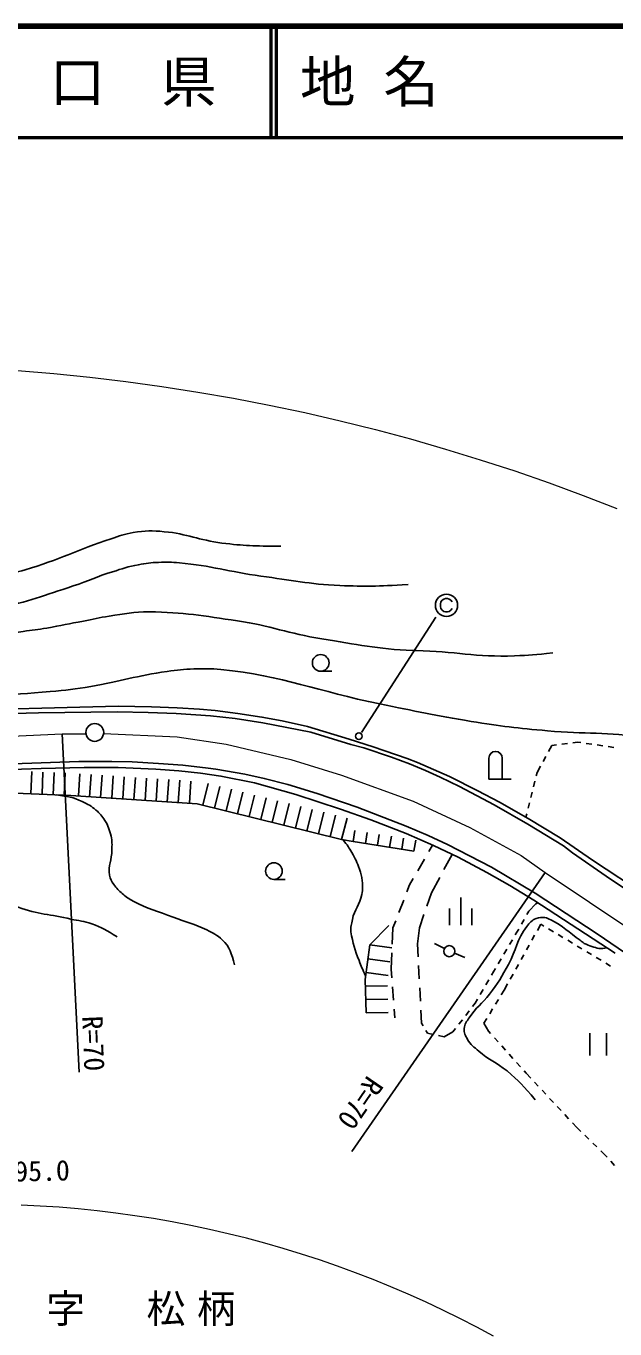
# Model space of a CAD drawing. Units: millimetres, scale not verified. Extents: x 40000 to 680000, y 20000 to 380000.
# Drawn here: x 345747 to 398710, y 262919 to 380000 of the extents above; entities that cross this region are included whole.
import ezdxf
from ezdxf.enums import TextEntityAlignment as Align

# ---------------------------------------------------------------- set-up
doc = ezdxf.new("R2010")
doc.units = ezdxf.units.MM
doc.header["$LTSCALE"] = 1000
doc.linetypes.add('CHAIN', pattern=[18.5, 12, -1.5, 3.5, -1.5])
for name, color, linetype, lineweight in [('M-BGD', 7, 'Continuous', 25), ('M-BMK', 2, 'CHAIN', 13), ('M-BMK-HTXT', 7, 'Continuous', 13), ('M-BMK-SRVR', 3, 'Continuous', 25), ('M-STR-HTXT', 7, 'Continuous', 13), ('M-STR-STRC', 7, 'Continuous', 25), ('M-TTL', 2, 'Continuous', 140), ('M-TTL-LINE', 7, 'Continuous', 50)]:
    doc.layers.add(name, color=color, linetype=linetype, lineweight=lineweight)
doc.layers.add('M-TTL-TXT', color=7, linetype='Continuous')
doc.styles.add('ＭＳ ゴシック', font='')
doc.styles.get('ＭＳ ゴシック').set_extended_font_data('MS Gothic')

msp = doc.modelspace()

# ---------------------------------------------------------------- linework, layer by layer
at = {"layer": 'M-BGD'}
for p, q in [((372245, 322021), (373245, 322021)), ((392739, 314799), (393041, 315354)), ((393041, 315354), (393447, 315407)), ((393943, 315471), (394439, 315536)), ((394935, 315601), (395341, 315654)), ((395341, 315654), (395631, 315611)), ((396126, 315539), (396621, 315468)), ((397116, 315396), (397611, 315324)), ((398105, 315252), (398600, 315180)), ((387370, 312316), (387370, 314216)), ((388570, 314216), (388570, 312316)), ((392259, 313922), (392499, 314361)), ((346184, 311006), (346267, 313005)), ((347183, 310965), (347267, 312963)), ((348182, 310923), (348266, 312921)), ((349181, 310881), (349265, 312879)), ((350462, 310811), (350592, 312807)), ((351459, 310746), (351590, 312742)), ((352457, 310681), (352587, 312677)), ((353455, 310616), (353585, 312612)), ((391637, 312614), (391717, 312929)), ((391717, 312929), (392019, 313483)), ((354453, 310551), (354583, 312547)), ((355451, 310486), (355581, 312482)), ((356449, 310421), (356579, 312417)), ((357447, 310356), (357577, 312352)), ((358445, 310291), (358575, 312287)), ((359442, 310226), (359573, 312222)), ((360440, 310161), (360570, 312157)), ((361651, 309987), (362133, 311928)), ((362691, 309729), (363173, 311670)), ((387370, 312316), (389370, 312316)), ((391392, 311645), (391514, 312130)), ((363731, 309471), (364213, 311412)), ((364771, 309213), (365253, 311154)), ((365811, 308955), (366293, 310896)), ((366851, 308697), (367333, 310638)), ((367892, 308439), (368373, 310380)), ((391146, 310676), (391269, 311160)), ((368932, 308181), (369413, 310122)), ((369972, 307923), (370453, 309865)), ((371012, 307665), (371493, 309607)), ((372052, 307407), (372533, 309349)), ((390699, 308907), (390778, 309221)), ((390901, 309706), (391024, 310191)), ((373092, 307149), (373573, 309091)), ((374132, 306892), (374613, 308833)), ((375169, 306726), (374132, 306892)), ((375169, 306726), (375326, 307714)), ((375169, 306726), (375326, 307714)), ((376262, 306552), (376420, 307539)), ((377355, 306378), (377513, 307365)), ((378448, 306203), (378606, 307191)), ((379541, 306029), (379699, 307017)), ((380634, 305855), (380792, 306842)), ((380634, 305855), (375169, 306726)), ((381978, 305827), (382310, 306402)), ((380977, 304095), (381578, 305135)), ((384066, 305562), (383326, 304191)), ((368043, 303315), (369043, 303315)), ((380245, 302828), (380577, 303403)), ((382946, 303487), (382205, 302116)), ((380001, 302196), (380245, 302828)), ((382205, 302116), (381794, 300919)), ((379279, 300331), (379712, 301450)), ((384844, 301699), (384844, 299199)), ((390966, 300449), (391599, 301116)), ((391599, 301116), (391766, 301224)), ((381534, 300163), (381122, 298966)), ((383844, 300699), (383844, 299199)), ((385844, 300699), (385844, 299199)), ((390799, 300158), (390966, 300449)), ((376659, 297427), (378365, 299170)), ((378687, 297504), (378745, 298954)), ((378745, 298954), (378990, 299585)), ((381122, 298966), (380947, 297541)), ((389740, 298323), (389883, 298566)), ((389883, 298566), (390051, 298858)), ((390300, 299291), (390549, 299724)), ((392043, 299287), (391733, 298731)), ((392313, 299126), (392043, 299287)), ((393171, 298612), (392742, 298869)), ((376659, 297427), (378642, 297164)), ((380947, 297541), (381009, 296368)), ((383367, 297097), (382480, 297559)), ((389231, 297462), (389485, 297893)), ((391002, 297421), (390759, 296984)), ((391489, 298294), (391246, 297857)), ((394029, 298098), (393600, 298355)), ((394887, 297585), (394458, 297842)), ((378595, 295254), (378654, 296704)), ((384275, 296681), (385203, 296310)), ((388723, 296601), (388977, 297032)), ((390515, 296547), (390272, 296111)), ((395745, 297071), (395316, 297328)), ((396603, 296557), (396174, 296814)), ((397461, 296044), (397032, 296301)), ((376494, 296182), (378477, 295919)), ((378651, 294460), (378595, 295254)), ((381051, 295569), (381114, 294371)), ((387609, 294710), (387817, 295067)), ((387817, 295067), (387960, 295310)), ((388214, 295740), (388469, 296171)), ((390028, 295674), (389785, 295237)), ((398319, 295530), (397890, 295787)), ((376329, 294937), (378312, 294675)), ((387105, 293846), (387357, 294278)), ((389054, 293927), (388744, 293371)), ((389541, 294801), (389297, 294364)), ((376261, 293715), (378261, 293765)), ((378792, 292465), (378707, 293662)), ((381156, 293572), (381219, 292373)), ((386602, 292982), (386854, 293414)), ((388744, 293371), (388488, 292954)), ((376291, 292515), (378291, 292565)), ((378904, 290872), (378848, 291666)), ((381261, 291575), (381322, 290401)), ((385907, 291889), (386142, 292192)), ((386142, 292192), (386350, 292550)), ((387705, 291675), (387444, 291249)), ((388227, 292528), (387966, 292101)), ((376321, 291315), (378321, 291365)), ((381322, 290401), (381458, 290164)), ((384683, 290308), (384989, 290703)), ((385295, 291099), (385601, 291494)), ((387183, 290822), (386927, 290405)), ((386927, 290405), (387327, 289689)), ((381707, 289730), (381843, 289493)), ((381843, 289493), (382356, 289386)), ((382846, 289283), (383359, 289176)), ((383359, 289176), (384142, 289610)), ((384142, 289610), (384377, 289913)), ((387327, 289689), (387530, 289463)), ((396460, 289491), (396460, 287491)), ((397960, 289491), (397960, 287491)), ((387864, 289091), (388198, 288719)), ((388532, 288347), (388866, 287975)), ((389200, 287603), (389534, 287231)), ((389868, 286859), (390202, 286487)), ((390537, 286115), (390739, 285889)), ((390739, 285889), (391131, 285469)), ((391472, 285104), (391814, 284738)), ((392155, 284372), (392496, 284007)), ((392837, 283641), (393178, 283276)), ((393519, 282910), (393860, 282545)), ((394201, 282179), (394543, 281814)), ((394884, 281448), (395276, 281028)), ((395276, 281028), (395647, 280667)), ((396006, 280319), (396365, 279971)), ((396724, 279623), (397083, 279274)), ((397441, 278926), (397813, 278566)), ((397813, 278566), (398004, 278354)), ((398338, 277982), (398673, 277611))]:
    msp.add_line(p, q, dxfattribs=at)
for points in [[(337956, 318452), (354025, 318876), (357036, 318833), (359325, 318748), (361360, 318621), (362760, 318494), (364795, 318239), (366957, 317900), (368780, 317561), (371070, 317052), (374801, 315907)], [(340203, 318113), (346860, 318282), (353941, 318367), (356739, 318324), (359241, 318239), (362336, 318027), (364540, 317773), (367042, 317391), (371367, 316543), (374971, 315441), (376115, 315144), (378617, 314296), (380228, 313702), (381670, 313109), (382984, 312515), (384722, 311667), (387860, 310014), (390870, 308275), (394093, 306325), (394898, 305689), (397909, 303611), (403887, 299625)], [(374801, 315907), (376963, 315229), (380016, 314169), (380949, 313830), (383832, 312558), (386376, 311286), (388326, 310268), (390913, 308784), (393796, 307045), (396679, 305053), (401512, 301873)], [(338592, 313491), (350506, 313915), (353474, 313915), (355297, 313872), (357672, 313745), (359834, 313576), (362124, 313321), (362802, 313236), (365431, 312770), (367169, 312388), (369289, 311837), (371918, 311031), (375522, 309802), (379931, 308106), (381924, 307258), (383662, 306452), (387606, 304417), (391549, 302085), (397103, 298438), (421949, 281478)], [(341772, 313109), (347114, 313279), (350973, 313364), (354025, 313364), (357417, 313236), (359495, 313067), (361445, 312855), (363268, 312600), (366279, 312007), (370010, 310947), (374038, 309632), (376751, 308657), (379931, 307427), (382390, 306367), (384595, 305307), (387182, 303950), (389259, 302763), (391421, 301449), (398714, 296700)], [(374132, 306892), (361131, 310116), (349771, 310856), (342597, 311156), (330924, 310163), (321101, 310413), (315177, 309841), (307607, 309838), (302063, 308245), (297230, 305404), (288320, 296600), (283633, 293713), (272535, 284914)], [(376321, 291315), (376246, 294315), (376659, 297427)]]:
    msp.add_lwpolyline(points, dxfattribs=at)
for centre, radius in [((372245, 322771), 750), ((375677, 316188), 305), ((368043, 304065), 750), ((383811, 296867), 500)]:
    msp.add_circle(centre, radius, dxfattribs=at)
msp.add_arc((387970, 314216), 600, 0, 180, dxfattribs=at)
for points, knots in [([(272703, 314425), (275366, 314867), (276104, 314990), (278300, 315230), (280463, 315467), (281688, 315449), (283854, 315654), (284867, 315750), (285438, 315779), (286441, 315951), (287347, 316107), (287850, 316237), (288730, 316502), (289970, 316876), (290655, 317135), (291825, 317689), (294008, 318725), (295165, 319441), (297253, 320657), (297888, 321027), (298208, 321299), (298864, 321632), (299678, 322046), (300158, 322238), (301026, 322523), (303244, 323250), (304569, 323363), (306835, 323922), (308360, 324298), (309225, 324468), (310736, 324897), (312474, 325390), (313459, 325647), (315145, 326296), (317554, 327224), (318765, 328092), (321208, 328925), (322042, 329209), (322539, 329285), (323413, 329391), (324597, 329535), (325273, 329479), (326466, 329476), (329233, 329469), (330780, 329168), (333547, 329221), (335205, 329253), (336148, 329180), (337787, 329433), (339953, 329768), (341263, 329680), (343299, 330493), (343402, 330534), (343449, 330581), (343553, 330620), (344350, 330919), (344857, 330886), (345673, 331129), (348746, 332044), (350349, 332911), (353390, 333927), (354156, 334183), (354585, 334348), (355382, 334479), (356462, 334655), (357092, 334664), (358181, 334563), (360231, 334373), (361311, 333803), (363354, 333546), (365411, 333286), (366173, 333278), (368653, 333249)], [0, 0, 0, 0, 1, 1, 1, 2, 2, 2, 3, 3, 3, 4, 4, 4, 5, 5, 5, 6, 6, 6, 7, 7, 7, 8, 8, 8, 9, 9, 9, 10, 10, 10, 11, 11, 11, 12, 12, 12, 13, 13, 13, 14, 14, 14, 15, 15, 15, 16, 16, 16, 17, 17, 17, 18, 18, 18, 19, 19, 19, 20, 20, 20, 21, 21, 21, 22, 22, 22, 23, 23, 23, 24, 24, 24, 24]), ([(267361, 310185), (268236, 310020), (268518, 309975), (269269, 309931), (270146, 309879), (270642, 309930), (271516, 310015), (272405, 310102), (272896, 310226), (273763, 310439), (275310, 310820), (276098, 311335), (277664, 311626), (279184, 311909), (280065, 311865), (281608, 311958), (282236, 311995), (282593, 311937), (283218, 312008), (284119, 312111), (284640, 312127), (285508, 312390), (286320, 312636), (286780, 312781), (287543, 313153), (289675, 314192), (290704, 315076), (292757, 316262), (294598, 317325), (295651, 317881), (297507, 318919), (298070, 319234), (298361, 319459), (298949, 319724), (299874, 320143), (300424, 320317), (301408, 320572), (303672, 321160), (305005, 321188), (307301, 321632), (308861, 321934), (309747, 322049), (311287, 322438), (312928, 322853), (313848, 323099), (315442, 323667), (317142, 324274), (318042, 324750), (319724, 325406), (320730, 325798), (321275, 326077), (322311, 326381), (322931, 326563), (323282, 326669), (323922, 326762), (324496, 326846), (324826, 326815), (325406, 326805), (328064, 326757), (329531, 326250), (332190, 326253), (333947, 326256), (334940, 326215), (336684, 326423), (339277, 326732), (340720, 327027), (343256, 327652), (345927, 328311), (347384, 328830), (349998, 329687), (351386, 330143), (352119, 330532), (353517, 330959), (354420, 331235), (354920, 331424), (355849, 331595), (356554, 331725), (356955, 331783), (357672, 331807), (358400, 331832), (358812, 331831), (359538, 331765), (362428, 331501), (363997, 330969), (366873, 330578), (369633, 330202), (371171, 329853), (373953, 329729), (376353, 329623), (377228, 329652), (380101, 329814)], [0, 0, 0, 0, 1, 1, 1, 2, 2, 2, 3, 3, 3, 4, 4, 4, 5, 5, 5, 6, 6, 6, 7, 7, 7, 8, 8, 8, 9, 9, 9, 10, 10, 10, 11, 11, 11, 12, 12, 12, 13, 13, 13, 14, 14, 14, 15, 15, 15, 16, 16, 16, 17, 17, 17, 18, 18, 18, 19, 19, 19, 20, 20, 20, 21, 21, 21, 22, 22, 22, 23, 23, 23, 24, 24, 24, 25, 25, 25, 26, 26, 26, 27, 27, 27, 28, 28, 28, 29, 29, 29, 30, 30, 30, 30]), ([(340928, 324882), (343130, 325247), (343697, 325349), (345477, 325607), (346316, 325729), (346792, 325763), (347627, 325907), (348910, 326128), (349622, 326288), (350901, 326532), (351807, 326705), (352307, 326842), (353220, 326974), (354621, 327176), (355408, 327369), (356824, 327355), (359937, 327326), (361672, 326996), (364753, 326550), (367752, 326115), (369348, 325406), (372342, 324938), (375526, 324441), (377305, 324011), (380525, 323878), (380641, 323873), (380706, 323880), (380822, 323878), (384288, 323837), (386221, 323254), (389683, 323412), (391027, 323473), (391514, 323482), (393118, 323666)], [0, 0, 0, 0, 1, 1, 1, 2, 2, 2, 3, 3, 3, 4, 4, 4, 5, 5, 5, 6, 6, 6, 7, 7, 7, 8, 8, 8, 9, 9, 9, 10, 10, 10, 11, 11, 11, 11]), ([(271643, 303062), (272158, 303096), (272317, 303120), (272745, 303189), (273543, 303318), (273979, 303464), (274738, 303740), (276399, 304345), (277184, 305013), (278745, 305841), (280849, 306957), (282046, 307551), (284109, 308743), (286575, 310169), (287853, 311141), (290299, 312601), (292682, 314025), (293920, 315016), (296447, 316163), (297312, 316556), (297825, 316712), (298725, 317020), (299139, 317162), (299370, 317251), (299796, 317350), (301033, 317638), (301759, 317615), (303018, 317780), (304393, 317961), (305159, 318099), (306538, 318240), (308471, 318439), (309574, 318353), (311499, 318622), (313509, 318902), (314585, 319344), (316587, 319682), (318228, 319959), (319165, 320019), (320827, 320106), (327460, 320452), (331187, 319685), (337829, 319766), (341774, 319814), (343989, 319853), (347920, 320190), (349350, 320313), (350153, 320404), (351566, 320656), (354259, 321136), (355731, 321604), (358435, 322013), (359372, 322155), (359905, 322189), (360852, 322225), (361795, 322261), (362329, 322277), (363269, 322183), (368950, 321609), (371958, 320211), (377557, 319087), (380764, 318444), (382553, 318033), (385783, 317518), (388452, 317092), (389958, 316901), (392651, 316670), (396058, 316378), (398000, 316559), (401386, 316076), (401923, 316000), (402228, 315953), (402742, 315780), (403150, 315642), (403382, 315563), (403760, 315356), (404231, 315097), (404497, 314943), (404905, 314592), (405769, 313848), (405970, 313159), (406770, 312345), (407058, 312053), (407266, 311935), (407533, 311624), (408178, 310876), (408381, 310336), (408975, 309547), (410480, 307548), (411421, 306498), (413130, 304671), (414914, 302763), (415953, 301724), (417921, 300007), (418728, 299303), (419141, 298849), (420041, 298268), (423845, 295817), (426017, 294475), (430090, 292502), (432166, 291496), (433379, 291038), (435517, 290170), (437318, 289438), (438338, 289051), (440181, 288431), (441919, 287847), (442901, 287537), (444675, 287074), (446961, 286478), (448248, 286161), (450568, 285718), (452114, 285422), (452989, 285291), (454554, 285124), (455577, 285015), (456154, 284978), (457183, 284954), (458690, 284919), (459541, 284894), (461041, 285039), (463957, 285321), (465612, 285457), (468461, 286141), (468879, 286242), (469108, 286319), (469521, 286438), (470815, 286812), (471543, 287009), (472828, 287413), (474428, 287916), (475308, 288253), (476856, 288897), (480913, 290585), (483026, 291894), (487074, 293603), (489755, 294735), (491335, 295172), (494028, 296274), (495133, 296726), (495758, 296970), (496826, 297504), (498014, 298097), (498681, 298436), (499794, 299157), (501854, 300492), (503003, 301267), (504882, 302846), (505923, 303720), (506474, 304250), (507426, 305220), (508356, 306168), (508820, 306756), (509631, 307807), (510271, 308636), (510604, 309122), (511158, 310011), (511662, 310823), (511925, 311296), (512302, 312174), (512573, 312804), (512763, 313154), (512896, 313827), (513157, 315146), (513258, 315898), (513340, 317239), (513354, 317468), (513363, 317546), (513370, 317825)], [0, 0, 0, 0, 1, 1, 1, 2, 2, 2, 3, 3, 3, 4, 4, 4, 5, 5, 5, 6, 6, 6, 7, 7, 7, 8, 8, 8, 9, 9, 9, 10, 10, 10, 11, 11, 11, 12, 12, 12, 13, 13, 13, 14, 14, 14, 15, 15, 15, 16, 16, 16, 17, 17, 17, 18, 18, 18, 19, 19, 19, 20, 20, 20, 21, 21, 21, 22, 22, 22, 23, 23, 23, 24, 24, 24, 25, 25, 25, 26, 26, 26, 27, 27, 27, 28, 28, 28, 29, 29, 29, 30, 30, 30, 31, 31, 31, 32, 32, 32, 33, 33, 33, 34, 34, 34, 35, 35, 35, 36, 36, 36, 37, 37, 37, 38, 38, 38, 39, 39, 39, 40, 40, 40, 41, 41, 41, 42, 42, 42, 43, 43, 43, 44, 44, 44, 45, 45, 45, 46, 46, 46, 47, 47, 47, 48, 48, 48, 49, 49, 49, 50, 50, 50, 51, 51, 51, 52, 52, 52, 53, 53, 53, 54, 54, 54, 55, 55, 55, 56, 56, 56, 56]), ([(348472, 310911), (349531, 310744), (349960, 310727), (350803, 310311), (351310, 310061), (351607, 309920), (352032, 309548), (352395, 309231), (352582, 309022), (352838, 308615), (353151, 308118), (353242, 307784), (353389, 307216), (353514, 306734), (353470, 306442), (353474, 305944), (353480, 305062), (353071, 304557), (353262, 303697), (353341, 303342), (353432, 303144), (353644, 302849), (353896, 302496), (354087, 302335), (354407, 302043), (354749, 301730), (354972, 301583), (355382, 301365), (356720, 300651), (357573, 300473), (358986, 299923), (360158, 299466), (360868, 299336), (361996, 298778), (362577, 298491), (362925, 298333), (363395, 297888), (364106, 297216), (364200, 296644), (364498, 295640)], [0, 0, 0, 0, 1, 1, 1, 2, 2, 2, 3, 3, 3, 4, 4, 4, 5, 5, 5, 6, 6, 6, 7, 7, 7, 8, 8, 8, 9, 9, 9, 10, 10, 10, 11, 11, 11, 12, 12, 12, 13, 13, 13, 13]), ([(330543, 310172), (331547, 309899), (331806, 309824), (332614, 309590), (334128, 309153), (335005, 308981), (336472, 308403), (337154, 308134), (337503, 307902), (338125, 307513), (338847, 307061), (339239, 306777), (339864, 306198), (340552, 305561), (340900, 305159), (341475, 304418), (342072, 303648), (342153, 303035), (342789, 302298), (343080, 301960), (343272, 301790), (343637, 301534), (344141, 301182), (344455, 301014), (345036, 300814), (346833, 300193), (347931, 300170), (349785, 299753), (350514, 299590), (350942, 299565), (351651, 299329), (352607, 299011), (352953, 298760), (353940, 298142)], [0, 0, 0, 0, 1, 1, 1, 2, 2, 2, 3, 3, 3, 4, 4, 4, 5, 5, 5, 6, 6, 6, 7, 7, 7, 8, 8, 8, 9, 9, 9, 10, 10, 10, 11, 11, 11, 11]), ([(374261, 306871), (374657, 306367), (374781, 306199), (375055, 305731), (375378, 305182), (375521, 304848), (375734, 304247), (375876, 303846), (375948, 303611), (375988, 303187), (376033, 302709), (376029, 302431), (375946, 301958), (375784, 301034), (375276, 300632), (375098, 299711), (375015, 299285), (374907, 299037), (374970, 298608), (375123, 297571), (375319, 297002), (375695, 296023), (375906, 295476), (375984, 295277), (376290, 294645)], [0, 0, 0, 0, 1, 1, 1, 2, 2, 2, 3, 3, 3, 4, 4, 4, 5, 5, 5, 6, 6, 6, 7, 7, 7, 8, 8, 8, 8]), ([(398009, 297159), (397686, 297107), (397557, 297081), (397271, 297117), (397017, 297150), (396884, 297215), (396641, 297295), (396366, 297386), (396211, 297440), (395952, 297569), (395789, 297650), (395725, 297740), (395577, 297845), (394555, 298565), (394078, 299134), (392948, 299668), (392739, 299766), (392626, 299860), (392397, 299880), (392098, 299906), (391919, 299887), (391633, 299795), (391219, 299662), (391056, 299415), (390785, 299074), (389869, 297920), (389836, 296977), (389132, 295682), (388541, 294597), (388193, 293988), (387436, 293011), (386764, 292144), (386203, 291801), (385600, 290885), (385370, 290536), (385193, 290331), (385146, 289916), (385102, 289521), (385255, 289292), (385443, 288941), (385713, 288435), (386030, 288261), (386460, 287881), (387369, 287078), (388069, 286873), (389004, 286100), (390097, 285198), (390447, 284773), (391548, 283514)], [0, 0, 0, 0, 1, 1, 1, 2, 2, 2, 3, 3, 3, 4, 4, 4, 5, 5, 5, 6, 6, 6, 7, 7, 7, 8, 8, 8, 9, 9, 9, 10, 10, 10, 11, 11, 11, 12, 12, 12, 13, 13, 13, 14, 14, 14, 15, 15, 15, 16, 16, 16, 16])]:
    msp.add_open_spline(points, degree=3, knots=knots, dxfattribs=at)
at = {"layer": 'M-BMK'}
for points in [[(262917, 284474), (266827, 287450), (270993, 290813), (280729, 298577), (292065, 307713), (296476, 310875), (301300, 313175), (306299, 314499), (309674, 314874), (311940, 314883), (320005, 315233), (331245, 315674), (342603, 316108), (349002, 316391), (351141, 316386)], [(352725, 316442), (359325, 316116), (363758, 315466), (369565, 314091), (374131, 312675), (380571, 310334), (385654, 307984), (390261, 305459), (392427, 303943), (400417, 298602), (412032, 290706), (420389, 285013), (423822, 282796), (428788, 279826), (432937, 277726), (436786, 276377), (440343, 275235)]]:
    msp.add_lwpolyline(points, dxfattribs=at)
at = {"layer": 'M-BMK-SRVR'}
for p, q in [((349002, 316391), (350537, 285999)), ((375053, 278874), (392427, 303943))]:
    msp.add_line(p, q, dxfattribs=at)
msp.add_circle((351929, 316521), 800, dxfattribs=at)
at = {"layer": 'M-STR-HTXT'}
for points in [[(344980, 349035), (348236, 348768), (351487, 348443), (354731, 348058), (357968, 347616), (361196, 347115), (364415, 346556), (367623, 345939), (370819, 345264), (374003, 344532), (377173, 343743), (380328, 342896), (383468, 341993), (386591, 341033), (389696, 340017), (392782, 338946), (395848, 337818), (398893, 336636)], [(387792, 262274), (386284, 263082), (384763, 263864), (383228, 264619), (381679, 265346), (380118, 266046), (378545, 266717), (376960, 267361), (375364, 267976), (373757, 268563), (372140, 269122), (370514, 269652), (368878, 270152), (367234, 270624), (365581, 271066), (363921, 271479), (362254, 271862), (360580, 272216), (358901, 272540), (357216, 272834), (355525, 273098), (353831, 273332), (352132, 273536), (350431, 273710), (348726, 273853), (347019, 273966), (345311, 274049)]]:
    msp.add_lwpolyline(points, dxfattribs=at)
at = {"layer": 'M-STR-STRC'}
for p, q in [((383059, 328249), (383009, 328049)), ((383009, 328049), (383009, 327849)), ((383009, 327849), (383059, 327649)), ((383159, 328399), (383059, 328249)), ((383309, 328499), (383159, 328399)), ((383459, 328549), (383309, 328499)), ((383659, 328549), (383459, 328549)), ((383809, 328499), (383659, 328549)), ((383959, 328399), (383809, 328499)), ((384059, 328249), (383959, 328399)), ((375931, 316509), (382601, 326890)), ((383059, 327649), (383159, 327499)), ((383159, 327499), (383309, 327399)), ((383309, 327399), (383459, 327349)), ((383459, 327349), (383659, 327349)), ((383659, 327349), (383809, 327399)), ((383809, 327399), (383959, 327499)), ((383959, 327499), (384059, 327649))]:
    msp.add_line(p, q, dxfattribs=at)
msp.add_circle((383559, 327949), 1000, dxfattribs=at)
at = {"layer": 'M-TTL'}
msp.add_line((680000, 380000), (40000, 380000), dxfattribs=at)
at = {"layer": 'M-TTL-LINE'}
for p, q in [((367750, 380000), (367750, 370000)), ((368250, 380000), (368250, 370000)), ((40000, 370000), (680000, 370000))]:
    msp.add_line(p, q, dxfattribs=at)

# ---------------------------------------------------------------- texts
at = {"layer": 'M-BMK-HTXT', "insert": (356582, 264600), "char_height": 2566, "attachment_point": 5, "style": 'ＭＳ ゴシック'}
msp.add_mtext('\\T1.29;字\u3000松柄', dxfattribs=at)
at = {"layer": 'M-BMK-SRVR', "style": 'ＭＳ ゴシック'}
for rotation, p in [(272.493, (351707, 291065)), (235.62, (377228, 285273))]:
    msp.add_text('R=70', height=1833, rotation=rotation, dxfattribs=at).set_placement(p, align=Align.MIDDLE_LEFT)
at = {"layer": 'M-STR-HTXT', "style": 'ＭＳ ゴシック'}
msp.add_text('側\u3000\u3000溝 L=195.0', height=1833, rotation=1.314, dxfattribs=at).set_placement((339727, 275493), align=Align.BOTTOM_CENTER)
at = {"layer": 'M-TTL-TXT', "style": 'ＭＳ ゴシック'}
msp.add_text('山\u3000口\u3000県', height=3666, dxfattribs=at).set_placement((350375, 375000), align=Align.MIDDLE_CENTER)
msp.add_text('地 名', height=3666, dxfattribs=at).set_placement((370380, 375000), align=Align.MIDDLE_LEFT)

doc.saveas('drawing.dxf')
